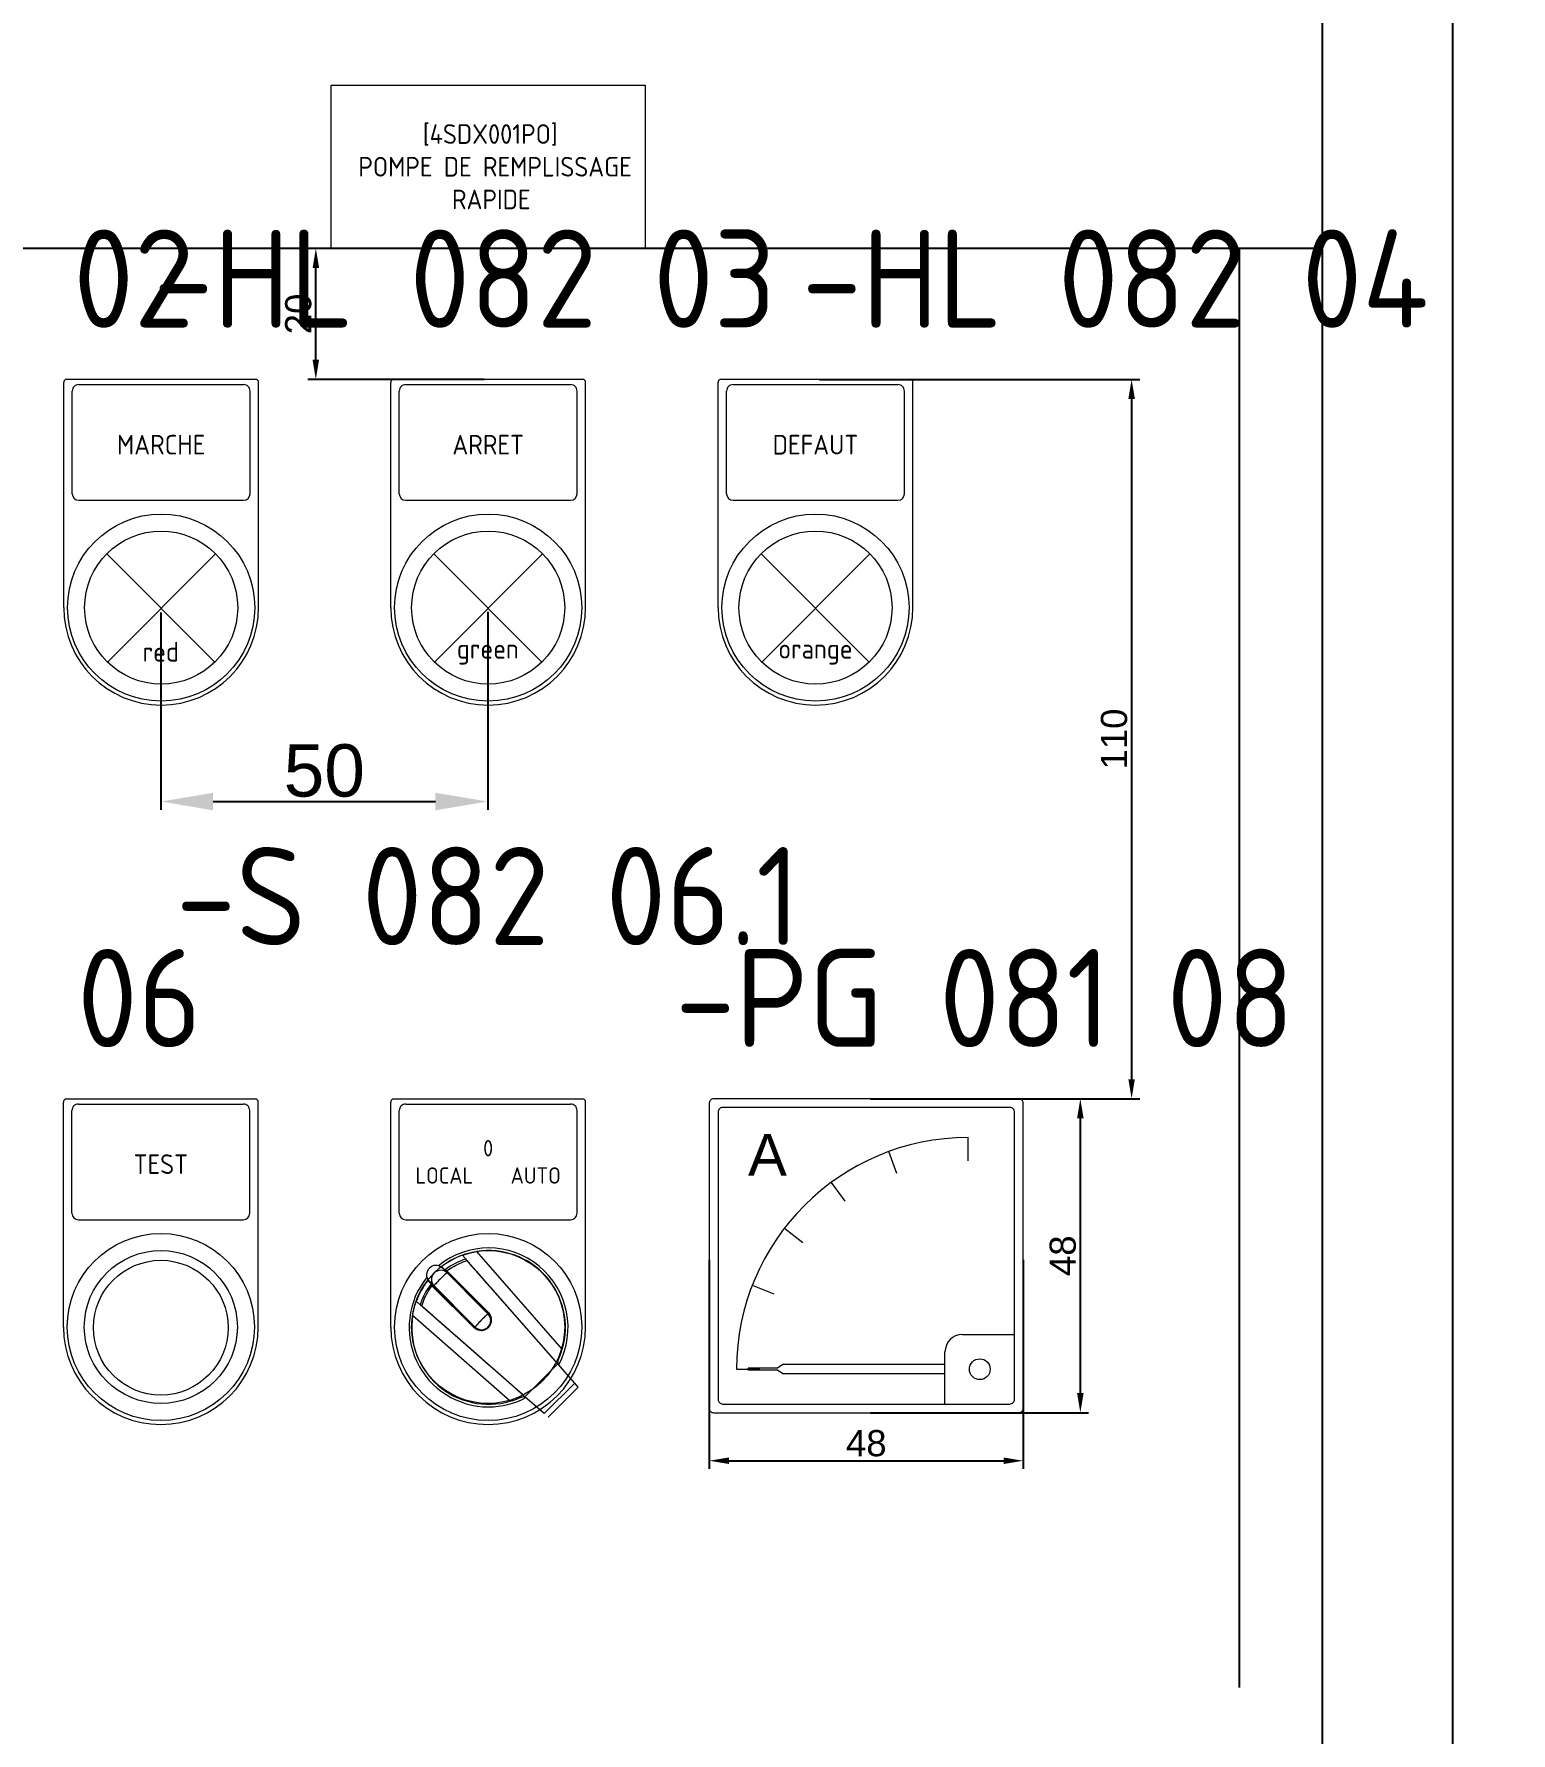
# Model space of a CAD drawing. Header units: millimetres. Extents: x 0 to 69574, y -5 to 41746.
# Drawn here: x 39736.2 to 39962.1, y 32212.4 to 32472.2 of the extents above; entities that cross this region are included whole.
import ezdxf
from ezdxf.enums import TextEntityAlignment as Align

# ---------------------------------------------------------------- set-up
doc = ezdxf.new("R2010")
doc.units = ezdxf.units.MM
doc.set_wipeout_variables(frame=1)
doc.layers.add('! NO PLOT !', color=7, linetype='Continuous', true_color=0xff75dd, plot=False)
doc.layers.add('000-PI-Oprema', color=30, linetype='Continuous', lineweight=5)
for name, color, linetype in [('000-PI-ORMAR', 2, 'Continuous'), ('000-PI_TEXT', 7, 'Continuous'), ('002-PI-Kabelska kanalica', 150, 'Continuous')]:
    doc.layers.add(name, color=color, linetype=linetype)
doc.styles.add('PI0', font='isocpeur.ttf', dxfattribs={"width": 0.9})
doc.styles.get("Standard").update_dxf_attribs({"font": 'arial.ttf'})
doc.dimstyles.new('ISO-25', dxfattribs={"dimtxt": 4, "dimasz": 3, "dimexe": 1.25, "dimexo": 0.625, "dimtad": 1, "dimtxsty": 'Standard', "dimcen": 3, "dimadec": 0, "dimazin": 0, "dimtfac": 1, "dimtmove": 0, "dimatfit": 3, "dimfxl": 1, "dimarcsym": 0})
doc.dimstyles.new('ISO-25-lb', dxfattribs={"dimtxt": 8, "dimasz": 8, "dimexe": 1.25, "dimexo": 0.625, "dimtad": 1, "dimtxsty": 'Standard', "dimcen": 5, "dimadec": 0, "dimazin": 0, "dimtfac": 1, "dimtmove": 0, "dimatfit": 3, "dimfxl": 1, "dimarcsym": 0})

# ---------------------------------------------------------------- blocks, each defined once
blk = doc.blocks.new('*D709')
at = {"layer": '! NO PLOT !', "color": 0, "lineweight": -2, "ltscale": 0.25, "transparency": 16777216}
for p, q in [((39856.36, 32419.4), (39905.32, 32419.4)), ((39904.07, 32416.4), (39904.07, 32312.4)), ((39864.13, 32309.4), (39905.32, 32309.4))]:
    blk.add_line(p, q, dxfattribs=at)
at = {"layer": '! NO PLOT !', "color": 0, "ltscale": 0.25, "transparency": 16777216}
for points in [[(39903.57, 32416.4), (39904.57, 32416.4), (39904.07, 32419.4)], [(39903.57, 32312.4), (39904.57, 32312.4), (39904.07, 32309.4)]]:
    blk.add_solid(points, dxfattribs=at)
at = {"layer": 'Defpoints', "color": 0, "ltscale": 0.25, "transparency": 16777216}
for p in [(39855.73, 32419.4), (39863.5, 32309.4), (39904.07, 32309.4)]:
    blk.add_point(p, dxfattribs=at)
at = {"layer": '! NO PLOT !', "color": 0, "ltscale": 0.25, "transparency": 16777216, "insert": (39901.4, 32364.4), "char_height": 4, "attachment_point": 5, "rotation": 90}
blk.add_mtext('110', dxfattribs=at)
blk = doc.blocks.new('podloska')
at = {"layer": '000-PI-Oprema'}
for p, q in [((43278.7, 39063.45), (43278.7, 39097.85)), ((43279.2, 39098.35), (43308, 39098.35)), ((43280, 39080.85), (43280, 39096.55)), ((43281, 39097.55), (43306.2, 39097.55)), ((43307.2, 39080.85), (43307.2, 39096.55)), ((43308.5, 39063.45), (43308.5, 39097.85)), ((43281, 39079.85), (43306.2, 39079.85))]:
    blk.add_line(p, q, dxfattribs=at)
blk.add_circle((43293.6, 39063.45), 14.3, dxfattribs=at)
at = {"layer": '000-PI-Oprema', "ltscale": 0.25}
blk.add_circle((43293.6, 39063.45), 11.7, dxfattribs=at)
at = {"layer": '000-PI-Oprema'}
for centre, radius, start, end in [((43279.2, 39097.85), 0.5, 90, 179.9998), ((43281, 39096.55), 1, 90, 180.0001), ((43306.2, 39096.55), 1, 359.9999, 90), ((43308, 39097.85), 0.5, 0.0002, 90), ((43281, 39080.85), 1, 180, 270), ((43306.2, 39080.85), 1, 270, 0), ((43293.6, 39063.45), 14.9, 180, 0)]:
    blk.add_arc(centre, radius, start, end, dxfattribs=at)
blk = doc.blocks.new('*D799')
at = {"layer": '! NO PLOT !', "color": 0, "linetype": 'Continuous', "lineweight": -2, "ltscale": 0.25, "transparency": 16777216}
for p, q in [((39755.63, 32383.73), (39755.63, 32353.6)), ((39805.63, 32383.83), (39805.63, 32353.6)), ((39763.63, 32354.85), (39797.63, 32354.85))]:
    blk.add_line(p, q, dxfattribs=at)
at = {"layer": '! NO PLOT !', "color": 0, "ltscale": 0.25, "transparency": 16777216}
for points in [[(39763.63, 32356.18), (39763.63, 32353.51), (39755.63, 32354.85)], [(39797.63, 32356.18), (39797.63, 32353.51), (39805.63, 32354.85)]]:
    blk.add_solid(points, dxfattribs=at)
at = {"layer": 'Defpoints', "color": 0, "ltscale": 0.25, "transparency": 16777216}
for p in [(39755.63, 32384.35), (39805.63, 32384.45), (39805.63, 32354.85)]:
    blk.add_point(p, dxfattribs=at)
at = {"layer": '! NO PLOT !', "color": 0, "ltscale": 0.25, "transparency": 16777216, "insert": (39780.63, 32359.55), "char_height": 8, "attachment_point": 5}
blk.add_mtext('50', dxfattribs=at)
blk = doc.blocks.new('*D800')
at = {"layer": '! NO PLOT !', "color": 0, "lineweight": -2, "ltscale": 0.25, "transparency": 16777216}
for p, q in [((39805.06, 32439.4), (39778.09, 32439.4)), ((39779.34, 32422.4), (39779.34, 32436.4)), ((39805.06, 32419.4), (39778.09, 32419.4))]:
    blk.add_line(p, q, dxfattribs=at)
at = {"layer": '! NO PLOT !', "color": 0, "ltscale": 0.25, "transparency": 16777216}
for points in [[(39778.84, 32436.4), (39779.84, 32436.4), (39779.34, 32439.4)], [(39778.84, 32422.4), (39779.84, 32422.4), (39779.34, 32419.4)]]:
    blk.add_solid(points, dxfattribs=at)
at = {"layer": 'Defpoints', "color": 0, "ltscale": 0.25, "transparency": 16777216}
for p in [(39779.34, 32439.4), (39805.68, 32439.4), (39805.68, 32419.4)]:
    blk.add_point(p, dxfattribs=at)
at = {"layer": '! NO PLOT !', "color": 0, "ltscale": 0.25, "transparency": 16777216, "insert": (39776.67, 32429.4), "char_height": 4, "attachment_point": 5, "rotation": 90}
blk.add_mtext('20', dxfattribs=at)
blk = doc.blocks.new('*D896')
at = {"layer": '! NO PLOT !', "color": 0, "lineweight": -2, "ltscale": 0.25, "transparency": 16777216}
for p, q in [((39839.5, 32284.78), (39839.5, 32252.81)), ((39887.5, 32284.78), (39887.5, 32252.81)), ((39842.5, 32254.06), (39884.5, 32254.06))]:
    blk.add_line(p, q, dxfattribs=at)
at = {"layer": '! NO PLOT !', "color": 0, "ltscale": 0.25, "transparency": 16777216}
for points in [[(39842.5, 32254.56), (39842.5, 32253.56), (39839.5, 32254.06)], [(39884.5, 32254.56), (39884.5, 32253.56), (39887.5, 32254.06)]]:
    blk.add_solid(points, dxfattribs=at)
at = {"layer": 'Defpoints', "color": 0, "ltscale": 0.25, "transparency": 16777216}
for p in [(39839.5, 32285.4), (39887.5, 32285.4), (39887.5, 32254.06)]:
    blk.add_point(p, dxfattribs=at)
at = {"layer": '! NO PLOT !', "color": 0, "ltscale": 0.25, "transparency": 16777216, "insert": (39863.5, 32256.72), "char_height": 4, "attachment_point": 5}
blk.add_mtext('48', dxfattribs=at)
blk = doc.blocks.new('*D897')
at = {"layer": '! NO PLOT !', "color": 0, "lineweight": -2, "ltscale": 0.25, "transparency": 16777216}
for p, q in [((39864.13, 32309.4), (39897.48, 32309.4)), ((39896.23, 32306.4), (39896.23, 32264.4)), ((39864.13, 32261.4), (39897.48, 32261.4))]:
    blk.add_line(p, q, dxfattribs=at)
at = {"layer": '! NO PLOT !', "color": 0, "ltscale": 0.25, "transparency": 16777216}
for points in [[(39895.73, 32306.4), (39896.73, 32306.4), (39896.23, 32309.4)], [(39895.73, 32264.4), (39896.73, 32264.4), (39896.23, 32261.4)]]:
    blk.add_solid(points, dxfattribs=at)
at = {"layer": 'Defpoints', "color": 0, "ltscale": 0.25, "transparency": 16777216}
for p in [(39863.5, 32309.4), (39863.5, 32261.4), (39896.23, 32261.4)]:
    blk.add_point(p, dxfattribs=at)
at = {"layer": '! NO PLOT !', "color": 0, "ltscale": 0.25, "transparency": 16777216, "insert": (39893.56, 32285.4), "char_height": 4, "attachment_point": 5, "rotation": 90}
blk.add_mtext('48', dxfattribs=at)
blk = doc.blocks.new('A 48x48')
at = {"layer": '000-PI-Oprema', "ltscale": 0.25}
blk.add_line((40608.98, 32570.99), (40608.98, 32570.99), dxfattribs=at)
at = {"layer": '000-PI-Oprema'}
for p, q in [((40600.57, 32562.18), (40600.57, 32565.72)), ((40589.66, 32560.26), (40588.45, 32563.59)), ((40579.62, 32558.87), (40581.72, 32556.01)), ((40572.47, 32551.87), (40575.28, 32549.71)), ((40567.56, 32543.14), (40570.86, 32541.86)), ((40599.68, 32535.62), (40607.65, 32535.62)), ((40597.02, 32524.99), (40597.02, 32532.96)), ((40565.15, 32530.31), (40568.69, 32530.31)), ((40571.39, 32530.45), (40566.92, 32530.45)), ((40566.92, 32530.17), (40566.92, 32530.45)), ((40571.39, 32530.17), (40566.92, 32530.17)), ((40572.23, 32531.02), (40571.39, 32530.45)), ((40572.23, 32529.6), (40571.39, 32530.17)), ((40597.02, 32531.02), (40572.23, 32531.02)), ((40597.02, 32529.6), (40572.23, 32529.6))]:
    blk.add_line(p, q, dxfattribs=at)
for points in [[(40561.65, 32523.66), (40608.32, 32523.66, 0.414214), (40608.98, 32524.33), (40608.98, 32570.99, 0.414214), (40608.32, 32571.66), (40561.65, 32571.66, 0.414214), (40560.98, 32570.99), (40560.98, 32524.33, 0.414214)], [(40563.02, 32524.99), (40606.94, 32524.99, 0.414214), (40607.65, 32525.7), (40607.65, 32569.62, 0.414214), (40606.94, 32570.33), (40563.02, 32570.33, 0.414214), (40562.32, 32569.62), (40562.32, 32525.7, 0.414214)]]:
    blk.add_lwpolyline(points, format="xyb", close=True, dxfattribs=at)
blk.add_circle((40602.34, 32530.31), 1.59, dxfattribs=at)
for centre, radius in [((40600.57, 32530.31), 35.42), ((40599.68, 32532.96), 2.66)]:
    blk.add_arc(centre, radius, 90, 180, dxfattribs=at)
blk.add_text('A', height=6.38, dxfattribs=at).set_placement((40569.87, 32563.08), align=Align.MIDDLE_CENTER)
blk = doc.blocks.new('*U1084')
at = {"layer": '002-PI-Kabelska kanalica'}
for q in [(-20, 1420), (40, -100)]:
    blk.add_line((-20, -100), q, dxfattribs=at)
blk = doc.blocks.new('*U574')
at = {"layer": '002-PI-Kabelska kanalica'}
for p in [(-20, 791), (80, -100)]:
    blk.add_line(p, (80, 791), dxfattribs=at)

msp = doc.modelspace()

# ---------------------------------------------------------------- block references
for name, p, rotation in [('*U574', (39164.172, 32519.404), 270), ('*U1084', (39734.172, 32339.404), 180)]:
    msp.add_blockref(name, p, dxfattribs=dict(rotation=rotation))

# ---------------------------------------------------------------- next in the draw order: wipeouts: each hides what was drawn before it
msp.add_wipeout([(39609.672, 32761.404), (40000.16, 32761.404), (39999.672, 30778.904), (39609.66, 30776.904)]).dxf.layer = '000-PI-ORMAR'

# ---------------------------------------------------------------- next in the draw order: linework, layer by layer
at = {"layer": '! NO PLOT !'}
for p, q in [((39953.184, 30849.154), (39953.184, 32689.154)), ((39933.184, 32684.154), (39933.184, 30854.154))]:
    msp.add_line(p, q, dxfattribs=at)
at = {"layer": '! NO PLOT !', "ltscale": 0.25}
for p, q in [((39933.184, 32439.404), (39678.184, 32439.404)), ((39920.511, 32439.404), (39920.511, 32219.404))]:
    msp.add_line(p, q, dxfattribs=at)
at = {"layer": '000-PI-Oprema'}
for p, q in [((39747.361, 32392.727), (39763.907, 32376.181)), ((39764.007, 32392.727), (39747.461, 32376.181)), ((39797.361, 32392.727), (39813.907, 32376.181)), ((39814.007, 32392.727), (39797.461, 32376.181)), ((39847.411, 32392.727), (39863.957, 32376.181)), ((39864.057, 32392.727), (39847.511, 32376.181)), ((39801.76, 32285.491), (39801.763, 32285.492)), ((39801.764, 32285.487), (39801.76, 32285.491)), ((39801.763, 32285.492), (39801.771, 32285.495)), ((39801.776, 32285.473), (39801.764, 32285.487)), ((39801.771, 32285.495), (39801.785, 32285.5)), ((39801.796, 32285.45), (39801.776, 32285.473)), ((39801.785, 32285.5), (39801.806, 32285.507)), ((39801.825, 32285.416), (39801.796, 32285.45)), ((39801.806, 32285.507), (39801.832, 32285.517)), ((39801.863, 32285.373), (39801.825, 32285.416)), ((39801.832, 32285.517), (39801.864, 32285.528)), ((39801.91, 32285.319), (39801.863, 32285.373)), ((39801.864, 32285.528), (39801.902, 32285.541)), ((39801.902, 32285.541), (39801.945, 32285.556)), ((39801.967, 32285.255), (39801.91, 32285.319)), ((39801.945, 32285.556), (39801.994, 32285.573)), ((39802.033, 32285.18), (39801.967, 32285.255)), ((39801.994, 32285.573), (39802.048, 32285.591)), ((39802.108, 32285.094), (39802.033, 32285.18)), ((39802.048, 32285.591), (39802.106, 32285.61)), ((39802.106, 32285.61), (39802.169, 32285.63)), ((39802.193, 32284.997), (39802.108, 32285.094)), ((39802.169, 32285.63), (39802.236, 32285.651)), ((39802.287, 32284.89), (39802.193, 32284.997)), ((39802.236, 32285.651), (39802.305, 32285.673)), ((39802.305, 32285.673), (39802.378, 32285.695)), ((39802.378, 32285.695), (39802.455, 32285.718)), ((39802.455, 32285.718), (39802.536, 32285.741)), ((39802.536, 32285.741), (39802.621, 32285.765)), ((39802.621, 32285.765), (39802.71, 32285.789)), ((39802.71, 32285.789), (39802.803, 32285.814)), ((39802.803, 32285.814), (39802.898, 32285.838)), ((39802.898, 32285.838), (39802.996, 32285.862)), ((39802.996, 32285.862), (39803.097, 32285.886)), ((39803.097, 32285.886), (39803.199, 32285.909)), ((39803.199, 32285.909), (39803.303, 32285.932)), ((39803.303, 32285.932), (39803.408, 32285.953)), ((39803.408, 32285.953), (39803.513, 32285.974)), ((39803.513, 32285.974), (39803.619, 32285.994)), ((39803.619, 32285.994), (39803.724, 32286.013)), ((39803.724, 32286.013), (39803.829, 32286.031)), ((39803.829, 32286.031), (39803.932, 32286.048)), ((39817.024, 32271.129), (39803.932, 32286.048)), ((39798.574, 32283.736), (39798.57, 32283.74)), ((39798.586, 32283.724), (39798.574, 32283.736)), ((39798.607, 32283.704), (39798.586, 32283.724)), ((39798.636, 32283.674), (39798.607, 32283.704)), ((39805.682, 32276.487), (39798.634, 32283.535)), ((39798.674, 32283.636), (39798.636, 32283.674)), ((39798.919, 32283.391), (39798.674, 32283.636)), ((39799.004, 32283.306), (39798.919, 32283.391)), ((39799.098, 32283.212), (39799.004, 32283.306)), ((39806.059, 32276.252), (39799.098, 32283.212)), ((39799.218, 32283.234), (39799.165, 32283.287)), ((39799.245, 32283.206), (39799.218, 32283.234)), ((39799.274, 32283.178), (39799.245, 32283.206)), ((39799.362, 32283.09), (39799.274, 32283.178)), ((39799.362, 32283.09), (39799.621, 32283.274)), ((39805.736, 32276.716), (39799.362, 32283.09)), ((39799.621, 32283.274), (39799.886, 32283.451)), ((39799.886, 32283.451), (39800.157, 32283.619)), ((39800.157, 32283.619), (39800.432, 32283.78)), ((39800.432, 32283.78), (39800.713, 32283.932)), ((39800.713, 32283.932), (39800.998, 32284.076)), ((39800.998, 32284.076), (39801.287, 32284.211)), ((39801.287, 32284.211), (39801.581, 32284.337)), ((39801.581, 32284.337), (39801.879, 32284.455)), ((39801.879, 32284.455), (39802.18, 32284.563)), ((39802.18, 32284.563), (39802.485, 32284.663)), ((39802.301, 32284.872), (39802.273, 32284.904)), ((39816.026, 32269.234), (39802.287, 32284.89)), ((39802.33, 32284.839), (39802.301, 32284.872)), ((39802.36, 32284.806), (39802.33, 32284.839)), ((39802.39, 32284.771), (39802.36, 32284.806)), ((39802.421, 32284.736), (39802.39, 32284.771)), ((39802.453, 32284.7), (39802.421, 32284.736)), ((39802.485, 32284.663), (39802.453, 32284.7)), ((39803.215, 32283.831), (39802.485, 32284.663)), ((39803.945, 32282.999), (39803.215, 32283.831)), ((39804.675, 32282.167), (39803.945, 32282.999)), ((39796.257, 32279.476), (39796.409, 32279.756)), ((39796.409, 32279.756), (39796.569, 32280.032)), ((39796.453, 32281.615), (39796.449, 32281.619)), ((39796.465, 32281.603), (39796.453, 32281.615)), ((39796.485, 32281.582), (39796.465, 32281.603)), ((39796.515, 32281.553), (39796.485, 32281.582)), ((39796.553, 32281.515), (39796.515, 32281.553)), ((39796.6, 32281.468), (39796.553, 32281.515)), ((39796.569, 32280.032), (39796.738, 32280.303)), ((39796.656, 32281.411), (39796.6, 32281.468)), ((39804.162, 32274.047), (39796.654, 32281.555)), ((39796.722, 32281.345), (39796.656, 32281.411)), ((39796.798, 32281.27), (39796.722, 32281.345)), ((39796.738, 32280.303), (39796.915, 32280.568)), ((39796.883, 32281.185), (39796.798, 32281.27)), ((39796.977, 32281.091), (39796.883, 32281.185)), ((39796.983, 32280.944), (39796.902, 32281.024)), ((39796.915, 32280.568), (39797.099, 32280.827)), ((39803.937, 32274.13), (39796.977, 32281.091)), ((39797.011, 32280.915), (39796.983, 32280.944)), ((39797.099, 32280.827), (39797.011, 32280.915)), ((39803.473, 32274.453), (39797.099, 32280.827)), ((39805.405, 32281.336), (39804.675, 32282.167)), ((39806.134, 32280.504), (39805.405, 32281.336)), ((39806.864, 32279.673), (39806.134, 32280.504)), ((39794.303, 32277.092), (39794.327, 32277.192)), ((39794.327, 32277.192), (39794.351, 32277.291)), ((39794.351, 32277.291), (39794.375, 32277.386)), ((39794.375, 32277.386), (39794.4, 32277.478)), ((39794.4, 32277.478), (39794.424, 32277.567)), ((39794.424, 32277.567), (39794.448, 32277.653)), ((39794.448, 32277.653), (39794.471, 32277.734)), ((39794.471, 32277.734), (39794.494, 32277.811)), ((39794.494, 32277.811), (39794.516, 32277.883)), ((39794.516, 32277.883), (39794.537, 32277.953)), ((39794.537, 32277.953), (39794.559, 32278.02)), ((39794.559, 32278.02), (39794.579, 32278.082)), ((39794.579, 32278.082), (39794.598, 32278.141)), ((39794.598, 32278.141), (39794.616, 32278.195)), ((39794.616, 32278.195), (39794.633, 32278.244)), ((39794.633, 32278.244), (39794.648, 32278.287)), ((39794.648, 32278.287), (39794.661, 32278.325)), ((39794.661, 32278.325), (39794.672, 32278.357)), ((39794.672, 32278.357), (39794.681, 32278.383)), ((39794.681, 32278.383), (39794.689, 32278.403)), ((39794.689, 32278.403), (39794.694, 32278.418)), ((39794.694, 32278.418), (39794.697, 32278.426)), ((39794.697, 32278.426), (39794.698, 32278.429)), ((39794.702, 32278.425), (39794.698, 32278.429)), ((39794.716, 32278.413), (39794.702, 32278.425)), ((39794.739, 32278.393), (39794.716, 32278.413)), ((39794.772, 32278.364), (39794.739, 32278.393)), ((39794.816, 32278.326), (39794.772, 32278.364)), ((39794.869, 32278.278), (39794.816, 32278.326)), ((39794.934, 32278.222), (39794.869, 32278.278)), ((39795.009, 32278.156), (39794.934, 32278.222)), ((39795.095, 32278.081), (39795.009, 32278.156)), ((39795.191, 32277.996), (39795.095, 32278.081)), ((39795.299, 32277.902), (39795.191, 32277.996)), ((39795.317, 32277.888), (39795.285, 32277.916)), ((39810.955, 32264.163), (39795.299, 32277.902)), ((39795.349, 32277.859), (39795.317, 32277.888)), ((39795.383, 32277.829), (39795.349, 32277.859)), ((39795.418, 32277.799), (39795.383, 32277.829)), ((39795.453, 32277.768), (39795.418, 32277.799)), ((39795.489, 32277.736), (39795.453, 32277.768)), ((39795.526, 32277.704), (39795.489, 32277.736)), ((39795.526, 32277.704), (39795.626, 32278.009)), ((39796.358, 32276.974), (39795.526, 32277.704)), ((39795.626, 32278.009), (39795.734, 32278.31)), ((39795.734, 32278.31), (39795.852, 32278.607)), ((39795.852, 32278.607), (39795.978, 32278.901)), ((39795.978, 32278.901), (39796.113, 32279.191)), ((39796.113, 32279.191), (39796.257, 32279.476)), ((39807.593, 32278.842), (39806.864, 32279.673)), ((39808.323, 32278.01), (39807.593, 32278.842)), ((39809.781, 32276.348), (39808.323, 32278.01)), ((39794.141, 32276.257), (39794.158, 32276.36)), ((39809.059, 32263.165), (39794.141, 32276.257)), ((39794.158, 32276.36), (39794.176, 32276.464)), ((39794.176, 32276.464), (39794.194, 32276.57)), ((39794.194, 32276.57), (39794.214, 32276.675)), ((39794.214, 32276.675), (39794.235, 32276.781)), ((39794.235, 32276.781), (39794.257, 32276.886)), ((39794.257, 32276.886), (39794.28, 32276.99)), ((39794.28, 32276.99), (39794.303, 32277.092)), ((39797.19, 32276.244), (39796.358, 32276.974)), ((39798.022, 32275.514), (39797.19, 32276.244)), ((39798.853, 32274.784), (39798.022, 32275.514)), ((39799.685, 32274.054), (39798.853, 32274.784)), ((39806.142, 32276.027), (39805.682, 32276.487)), ((39805.785, 32276.664), (39805.736, 32276.716)), ((39805.832, 32276.61), (39805.785, 32276.664)), ((39805.785, 32274.505), (39805.832, 32274.559)), ((39805.877, 32276.554), (39805.832, 32276.61)), ((39805.832, 32274.559), (39805.877, 32274.615)), ((39805.919, 32276.496), (39805.877, 32276.554)), ((39805.877, 32274.615), (39805.919, 32274.673)), ((39805.959, 32276.436), (39805.919, 32276.496)), ((39805.919, 32274.673), (39805.959, 32274.733)), ((39805.996, 32276.374), (39805.959, 32276.436)), ((39805.959, 32274.733), (39805.996, 32274.795)), ((39806.03, 32276.311), (39805.996, 32276.374)), ((39805.996, 32274.795), (39806.03, 32274.858)), ((39806.061, 32276.246), (39806.03, 32276.311)), ((39806.03, 32274.858), (39806.061, 32274.923)), ((39806.089, 32276.18), (39806.061, 32276.246)), ((39806.061, 32274.923), (39806.089, 32274.989)), ((39806.114, 32276.113), (39806.089, 32276.18)), ((39806.089, 32274.989), (39806.114, 32275.056)), ((39806.137, 32276.045), (39806.114, 32276.113)), ((39806.114, 32275.056), (39806.137, 32275.125)), ((39806.156, 32275.976), (39806.137, 32276.045)), ((39806.137, 32275.125), (39806.156, 32275.194)), ((39806.172, 32275.906), (39806.156, 32275.976)), ((39806.156, 32275.194), (39806.172, 32275.264)), ((39806.184, 32275.835), (39806.172, 32275.906)), ((39806.172, 32275.264), (39806.185, 32275.334)), ((39806.194, 32275.764), (39806.184, 32275.835)), ((39806.185, 32275.334), (39806.194, 32275.406)), ((39806.201, 32275.692), (39806.194, 32275.764)), ((39806.194, 32275.406), (39806.201, 32275.477)), ((39806.204, 32275.621), (39806.201, 32275.692)), ((39806.201, 32275.477), (39806.204, 32275.549)), ((39806.204, 32275.549), (39806.204, 32275.621)), ((39810.51, 32275.518), (39809.781, 32276.348)), ((39811.239, 32274.687), (39810.51, 32275.518)), ((39811.968, 32273.856), (39811.239, 32274.687)), ((39800.516, 32273.325), (39799.685, 32274.054)), ((39801.347, 32272.595), (39800.516, 32273.325)), ((39802.178, 32271.866), (39801.347, 32272.595)), ((39803.525, 32274.404), (39803.473, 32274.453)), ((39803.579, 32274.356), (39803.525, 32274.404)), ((39803.635, 32274.312), (39803.579, 32274.356)), ((39803.693, 32274.269), (39803.635, 32274.312)), ((39803.753, 32274.23), (39803.693, 32274.269)), ((39803.815, 32274.193), (39803.753, 32274.23)), ((39803.878, 32274.159), (39803.815, 32274.193)), ((39803.942, 32274.128), (39803.878, 32274.159)), ((39804.009, 32274.1), (39803.942, 32274.128)), ((39804.076, 32274.074), (39804.009, 32274.1)), ((39804.144, 32274.052), (39804.076, 32274.074)), ((39804.213, 32274.033), (39804.144, 32274.052)), ((39804.283, 32274.017), (39804.213, 32274.033)), ((39804.354, 32274.004), (39804.283, 32274.017)), ((39804.425, 32273.995), (39804.354, 32274.004)), ((39804.497, 32273.988), (39804.425, 32273.995)), ((39804.568, 32273.985), (39804.497, 32273.988)), ((39804.64, 32273.985), (39804.568, 32273.985)), ((39804.64, 32273.985), (39804.712, 32273.988)), ((39804.712, 32273.988), (39804.783, 32273.995)), ((39804.783, 32273.995), (39804.854, 32274.004)), ((39804.854, 32274.004), (39804.925, 32274.017)), ((39804.925, 32274.017), (39804.995, 32274.033)), ((39804.995, 32274.033), (39805.064, 32274.052)), ((39805.064, 32274.052), (39805.133, 32274.074)), ((39805.133, 32274.074), (39805.2, 32274.1)), ((39805.2, 32274.1), (39805.266, 32274.128)), ((39805.266, 32274.128), (39805.331, 32274.159)), ((39805.331, 32274.159), (39805.394, 32274.193)), ((39805.394, 32274.193), (39805.455, 32274.23)), ((39805.455, 32274.23), (39805.515, 32274.269)), ((39805.515, 32274.269), (39805.573, 32274.312)), ((39805.573, 32274.312), (39805.63, 32274.356)), ((39805.63, 32274.356), (39805.684, 32274.404)), ((39805.684, 32274.404), (39805.736, 32274.453)), ((39805.736, 32274.453), (39805.785, 32274.505)), ((39812.697, 32273.026), (39811.968, 32273.856)), ((39814.154, 32271.365), (39812.697, 32273.026)), ((39803.84, 32270.408), (39802.178, 32271.866)), ((39804.671, 32269.678), (39803.84, 32270.408)), ((39805.502, 32268.949), (39804.671, 32269.678)), ((39814.883, 32270.535), (39814.154, 32271.365)), ((39816.339, 32268.875), (39814.883, 32270.535)), ((39815.199, 32270.175), (39815.2, 32270.176)), ((39816.37, 32269.294), (39816.383, 32269.359)), ((39816.383, 32269.359), (39816.4, 32269.426)), ((39816.4, 32269.426), (39816.421, 32269.495)), ((39816.421, 32269.495), (39816.447, 32269.565)), ((39816.447, 32269.565), (39816.475, 32269.638)), ((39816.475, 32269.638), (39816.507, 32269.713)), ((39816.507, 32269.713), (39816.581, 32269.883)), ((39816.581, 32269.883), (39816.657, 32270.07)), ((39816.657, 32270.07), (39816.735, 32270.27)), ((39816.735, 32270.27), (39816.813, 32270.48)), ((39816.813, 32270.48), (39816.888, 32270.696)), ((39816.888, 32270.696), (39816.959, 32270.914)), ((39816.959, 32270.914), (39817.024, 32271.129)), ((39806.333, 32268.221), (39805.502, 32268.949)), ((39807.163, 32267.492), (39806.333, 32268.221)), ((39809.654, 32265.306), (39807.163, 32267.492)), ((39811.314, 32263.849), (39816.339, 32268.875)), ((39811.318, 32263.844), (39816.345, 32268.871)), ((39816.025, 32269.233), (39816.026, 32269.234)), ((39816.345, 32268.871), (39816.026, 32269.234)), ((39818.918, 32265.939), (39816.345, 32268.871)), ((39816.359, 32269.166), (39816.362, 32269.229)), ((39816.361, 32269.103), (39816.359, 32269.166)), ((39816.369, 32269.042), (39816.361, 32269.103)), ((39816.362, 32269.229), (39816.37, 32269.294)), ((39816.382, 32268.981), (39816.369, 32269.042)), ((39816.4, 32268.922), (39816.382, 32268.981)), ((39816.423, 32268.863), (39816.4, 32268.922)), ((39816.452, 32268.803), (39816.423, 32268.863)), ((39816.486, 32268.744), (39816.452, 32268.803)), ((39816.524, 32268.684), (39816.486, 32268.744)), ((39816.568, 32268.624), (39816.524, 32268.684)), ((39816.616, 32268.564), (39816.568, 32268.624)), ((39816.668, 32268.503), (39816.616, 32268.564)), ((39811.314, 32263.849), (39809.654, 32265.306)), ((39810.013, 32264.989), (39810.014, 32264.99)), ((39810.955, 32264.163), (39810.956, 32264.164)), ((39811.318, 32263.844), (39810.955, 32264.163)), ((39814.25, 32261.271), (39818.918, 32265.939)), ((39814.873, 32260.724), (39819.465, 32265.316)), ((39819.465, 32265.316), (39818.918, 32265.939)), ((39809.059, 32263.165), (39809.196, 32263.206)), ((39809.196, 32263.206), (39809.334, 32263.249)), ((39809.334, 32263.249), (39809.473, 32263.295)), ((39809.473, 32263.295), (39809.611, 32263.342)), ((39809.611, 32263.342), (39809.747, 32263.39)), ((39809.747, 32263.39), (39809.881, 32263.439)), ((39809.881, 32263.439), (39810.011, 32263.489)), ((39810.011, 32263.489), (39810.136, 32263.539)), ((39810.136, 32263.539), (39810.256, 32263.588)), ((39810.256, 32263.588), (39810.37, 32263.636)), ((39810.37, 32263.636), (39810.476, 32263.682)), ((39810.476, 32263.682), (39810.55, 32263.713)), ((39810.55, 32263.713), (39810.623, 32263.742)), ((39810.623, 32263.742), (39810.694, 32263.767)), ((39810.694, 32263.767), (39810.763, 32263.789)), ((39810.763, 32263.789), (39810.831, 32263.806)), ((39810.831, 32263.806), (39810.896, 32263.819)), ((39810.896, 32263.819), (39810.96, 32263.827)), ((39810.96, 32263.827), (39811.023, 32263.83)), ((39811.085, 32263.827), (39811.023, 32263.83)), ((39811.147, 32263.82), (39811.085, 32263.827)), ((39811.208, 32263.807), (39811.147, 32263.82)), ((39811.268, 32263.789), (39811.208, 32263.807)), ((39811.327, 32263.765), (39811.268, 32263.789)), ((39814.25, 32261.271), (39811.318, 32263.844)), ((39811.386, 32263.737), (39811.327, 32263.765)), ((39811.445, 32263.703), (39811.386, 32263.737)), ((39811.504, 32263.664), (39811.445, 32263.703)), ((39811.564, 32263.621), (39811.504, 32263.664)), ((39811.625, 32263.573), (39811.564, 32263.621)), ((39811.686, 32263.521), (39811.625, 32263.573))]:
    msp.add_line(p, q, dxfattribs=at)
msp.add_lwpolyline([(39781.684, 32464.404), (39829.684, 32464.404), (39829.684, 32439.404), (39781.684, 32439.404)], close=True, dxfattribs=at)
for points in [[(39798.156, 32283.849), (39797.907, 32283.911), (39797.648, 32283.924), (39797.388, 32283.887), (39797.136, 32283.8), (39796.902, 32283.668), (39796.694, 32283.495), (39796.521, 32283.287), (39796.389, 32283.053), (39796.302, 32282.801), (39796.265, 32282.541), (39796.277, 32282.281), (39796.34, 32282.033)], [(39799.4, 32282.769), (39799.188, 32282.942), (39798.947, 32283.071), (39798.685, 32283.15), (39798.412, 32283.177), (39798.139, 32283.15), (39797.877, 32283.07), (39797.635, 32282.94), (39797.423, 32282.766), (39797.249, 32282.554), (39797.119, 32282.312), (39797.039, 32282.05), (39797.012, 32281.777), (39797.038, 32281.504), (39797.118, 32281.242), (39797.246, 32281.001), (39797.42, 32280.789)], [(39799.4, 32282.769), (39799.369, 32282.761), (39799.302, 32282.716), (39799.2, 32282.635), (39799.068, 32282.52), (39798.911, 32282.378), (39798.735, 32282.212), (39798.545, 32282.03), (39798.351, 32281.838), (39798.159, 32281.643), (39797.977, 32281.454), (39797.811, 32281.278), (39797.668, 32281.12), (39797.554, 32280.988), (39797.473, 32280.887), (39797.428, 32280.819), (39797.42, 32280.789)], [(39798.634, 32283.535), (39798.411, 32283.716), (39798.156, 32283.849)], [(39796.34, 32282.033), (39796.472, 32281.778), (39796.654, 32281.555)], [(39805.682, 32276.487), (39805.652, 32276.479), (39805.584, 32276.434), (39805.483, 32276.352), (39805.351, 32276.238), (39805.193, 32276.096), (39805.017, 32275.93), (39804.828, 32275.747), (39804.633, 32275.555), (39804.441, 32275.361), (39804.259, 32275.172), (39804.093, 32274.996), (39803.951, 32274.838), (39803.836, 32274.706), (39803.755, 32274.605), (39803.71, 32274.537), (39803.702, 32274.507)], [(39803.702, 32274.507), (39803.914, 32274.333), (39804.156, 32274.204), (39804.418, 32274.125), (39804.691, 32274.098), (39804.964, 32274.125), (39805.226, 32274.205), (39805.468, 32274.334), (39805.68, 32274.509), (39805.854, 32274.721), (39805.984, 32274.963), (39806.064, 32275.225), (39806.091, 32275.498), (39806.064, 32275.771), (39805.985, 32276.033), (39805.856, 32276.275), (39805.682, 32276.487)]]:
    msp.add_lwpolyline(points, dxfattribs=at)
msp.add_circle((39755.634, 32274.404), 10.3, dxfattribs=at)
for centre, radius, start, end in [((39805.75, 32274.439), 12.15, 332.06339, 129.08147), ((39805.75, 32274.439), 11.75, 109.84984, 128.23046), ((39805.75, 32274.439), 11.75, 343.63927, 98.89794), ((39805.75, 32274.439), 11.01, 126.64371, 127.16937), ((39805.736, 32274.453), 11.01, 108.33018, 126.64371), ((39805.75, 32274.439), 11.01, 108.33018, 108.33753), ((39805.75, 32274.439), 12.15, 140.91853, 270), ((39805.75, 32274.439), 11.75, 142.33437, 160.15016), ((39805.736, 32274.453), 11.01, 143.35629, 161.66982), ((39805.75, 32274.439), 11.75, 141.76954, 142.33437), ((39805.75, 32274.439), 11.01, 142.83063, 143.35629), ((39805.75, 32274.439), 11.01, 161.66247, 161.66982), ((39805.75, 32274.439), 11.75, 171.10206, 286.36073), ((39805.75, 32274.439), 12.15, 270, 297.93658)]:
    msp.add_arc(centre, radius, start, end, dxfattribs=at)

# ---------------------------------------------------------------- next in the draw order: block references
for name, p in [('podloska', (-3537.912, -6678.947)), ('podloska', (-3487.912, -6678.947)), ('podloska', (-3437.862, -6678.947)), ('podloska', (-3537.962, -6788.947)), ('podloska', (-3487.912, -6788.947)), ('A 48x48', (-721.483, -262.258))]:
    msp.add_blockref(name, p, dxfattribs=at)

# ---------------------------------------------------------------- next in the draw order: texts
at = {"layer": '! NO PLOT !', "char_height": 3, "width": 27.82747, "attachment_point": 5, "style": 'PI0'}
for s, insert in [('{\\fISOCPEUR|b0|i0|c238|p34;red}', (39755.634, 32377.75)), ('{\\fISOCPEUR|b0|i0|c238|p34;green}', (39805.634, 32377.75)), ('{\\fISOCPEUR|b0|i0|c238|p34;orange}', (39855.734, 32377.75))]:
    msp.add_mtext(s, dxfattribs=dict(at, insert=insert))
at = {"layer": '000-PI_TEXT', "style": 'PI0', "width": 0.9}
for s, p in [('-HL 082 02', (39713.279, 32434.824)), ('-HL 082 03', (39802.087, 32434.824)), ('-HL 082 04', (39901.564, 32434.824)), ('-S 082 06.1', (39805.684, 32340.418)), ('-S 082 06', (39719.51, 32324.824)), ('-PG 081 08', (39881.599, 32324.824))]:
    msp.add_text(s, height=15, dxfattribs=at).set_placement(p, align=Align.MIDDLE)
at = {"layer": '000-PI_TEXT', "linetype": 'Continuous', "insert": (39781.684, 32451.904), "char_height": 3, "width": 48, "attachment_point": 4, "style": 'PI0'}
msp.add_mtext('\\pi14.01;[4SDX001PO]\\P\\pi4.155;POMPE DE REMPLISSAGE \\P\\pi18.465;RAPIDE', dxfattribs=at)
at = {"layer": '000-PI_TEXT', "attachment_point": 5, "style": 'PI0'}
for s, insert, char_height, width in [('{\\fISOCPEUR|b0|i0|c238|p34;MARCHE}', (39755.684, 32409.404), 3, 27.82747), ('{\\fISOCPEUR|b0|i0|c238|p34;ARRET}', (39805.684, 32409.404), 3, 27.82747), ('{\\fISOCPEUR|b0|i0|c238|p34;DEFAUT}', (39855.734, 32409.404), 3, 27.82747), ('{\\fISOCPEUR|b0|i0|c238|p34;TEST}', (39755.634, 32299.404), 3, 24.5), ('{\\fISOCPEUR|b0|i0|c238|p34;0}\\PLOCAL    {\\fISOCPEUR|b0|i0|c238|p34;AUTO}', (39805.684, 32299.754), 2.5, 24.5)]:
    msp.add_mtext(s, dxfattribs=dict(at, insert=insert, char_height=char_height, width=width))

# ---------------------------------------------------------------- next in the draw order: dimensions: what is measured, and where the dimension line sits
at = {"layer": '! NO PLOT !', "ltscale": 0.25}
for base, p1, p2, picture, middle in [((39779.336, 32439.404), (39805.684, 32419.404), (39805.684, 32439.404), '*D800', (39776.669, 32429.404)), ((39904.071, 32309.404), (39855.734, 32419.404), (39863.501, 32309.404), '*D709', (39901.404, 32364.404)), ((39896.226, 32261.404), (39863.501, 32309.404), (39863.501, 32261.404), '*D897', (39893.559, 32285.404))]:
    dim = msp.add_linear_dim(base=base, p1=p1, p2=p2, angle=90, dimstyle='ISO-25', dxfattribs=at)
    dim.commit()
    dim.dimension.update_dxf_attribs({"geometry": picture, "text_midpoint": middle})
for base, p1, p2, dimstyle, picture, middle in [((39805.634, 32354.845), (39755.634, 32384.354), (39805.634, 32384.454), 'ISO-25-lb', '*D799', (39780.634, 32359.555)), ((39887.501, 32254.056), (39839.501, 32285.404), (39887.501, 32285.404), 'ISO-25', '*D896', (39863.501, 32256.723))]:
    dim = msp.add_linear_dim(base=base, p1=p1, p2=p2, dimstyle=dimstyle, dxfattribs=at)
    dim.commit()
    dim.dimension.update_dxf_attribs({"geometry": picture, "text_midpoint": middle})

doc.saveas('drawing.dxf')
